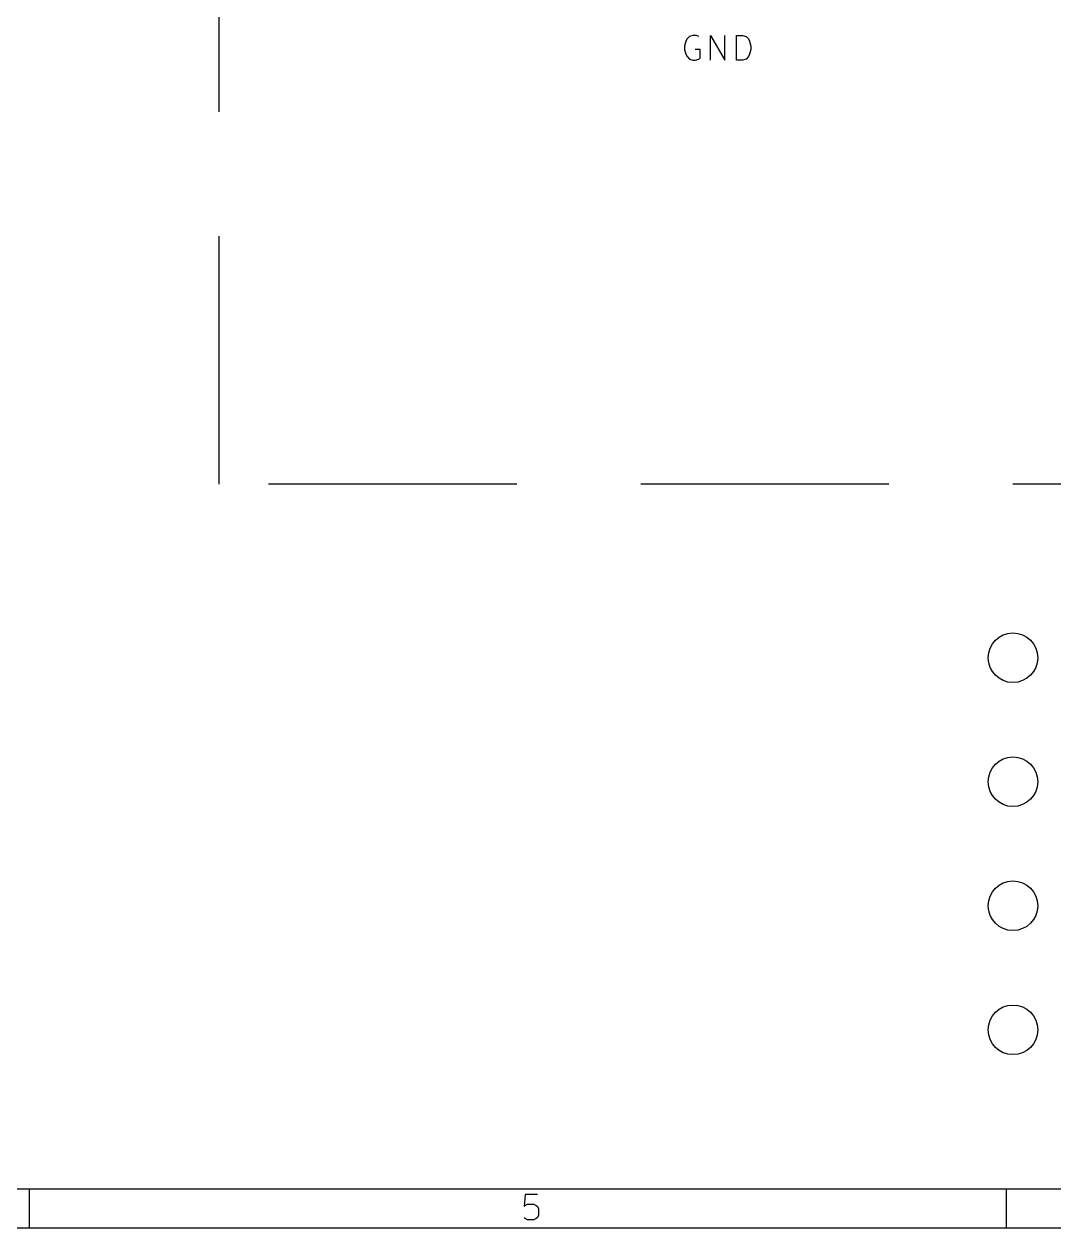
# Model space of a CAD drawing. Extents: x 0.4 to 16.1, y -11.3 to -0.4.
# Drawn here: x 8.257 to 10.332, y -11.299 to -8.873 of the extents above; entities that cross this region are included whole.
import ezdxf

# ---------------------------------------------------------------- set-up
doc = ezdxf.new("R2010")
doc.units = 0
doc.header["$MEASUREMENT"] = 0
doc.linetypes.add('DASHED', pattern=[0.75, 0.5, -0.25])
for name, color, linetype in [('BROWN2', 54, 'CONTINUOUS'), ('MAGENTA2', 6, 'CONTINUOUS'), ('RED3', 11, 'CONTINUOUS')]:
    doc.layers.add(name, color=color, linetype=linetype)

msp = doc.modelspace()

# ---------------------------------------------------------------- linework, layer by layer
at = {"layer": 'BROWN2', "linetype": 'CONTINUOUS'}
for p, q in [((0.47244, -11.2206), (16.0626, -11.2206)), ((8.26772, -11.2206), (8.26772, -11.2993)), ((9.26711, -11.2319), (9.26467, -11.2563)), ((9.29148, -11.2319), (9.26711, -11.2319)), ((10.2362, -11.2206), (10.2362, -11.2993)), ((9.26467, -11.2563), (9.26711, -11.2538)), ((9.26711, -11.2538), (9.27198, -11.2514)), ((9.27198, -11.2514), (9.28417, -11.2514)), ((9.28417, -11.2514), (9.28904, -11.2538)), ((9.28904, -11.2538), (9.29148, -11.2563)), ((9.29148, -11.2563), (9.29391, -11.2611)), ((9.26711, -11.2806), (9.26467, -11.2782)), ((9.27198, -11.2831), (9.26711, -11.2806)), ((9.28417, -11.2831), (9.27198, -11.2831)), ((9.28904, -11.2806), (9.28417, -11.2831)), ((9.29148, -11.2782), (9.28904, -11.2806)), ((9.29391, -11.2733), (9.29148, -11.2782)), ((9.29391, -11.2611), (9.29391, -11.2733)), ((0.3937, -11.2993), (16.1413, -11.2993))]:
    msp.add_line(p, q, dxfattribs=at)
at = {"layer": 'BROWN2'}
for centre in [(10.25, -10.15), (10.25, -10.4), (10.25, -10.65), (10.25, -10.9)]:
    msp.add_circle(centre, 0.05, dxfattribs=at)
at = {"layer": 'MAGENTA2', "linetype": 'CONTINUOUS'}
for p, q in [((9.59309, -8.90276), (9.59071, -8.90752)), ((9.59785, -8.898), (9.59309, -8.90276)), ((9.605, -8.89562), (9.59785, -8.898)), ((9.61214, -8.89562), (9.605, -8.89562)), ((9.6169, -8.898), (9.61214, -8.89562)), ((9.64071, -8.94562), (9.64071, -8.89562)), ((9.64071, -8.89562), (9.66928, -8.94562)), ((9.66928, -8.94562), (9.66928, -8.89562)), ((9.69309, -8.94562), (9.69309, -8.89562)), ((9.69309, -8.89562), (9.705, -8.89562)), ((9.705, -8.89562), (9.71214, -8.898)), ((9.71214, -8.898), (9.7169, -8.90276)), ((9.7169, -8.90276), (9.71928, -8.90752)), ((9.59071, -8.90752), (9.58833, -8.91705)), ((9.58833, -8.91705), (9.58833, -8.92419)), ((9.58833, -8.92419), (9.59071, -8.93371)), ((9.61928, -8.92419), (9.60976, -8.92419)), ((9.61928, -8.94085), (9.61928, -8.92419)), ((9.71928, -8.90752), (9.72167, -8.91705)), ((9.72167, -8.92419), (9.71928, -8.93371)), ((9.72167, -8.91705), (9.72167, -8.92419)), ((9.59071, -8.93371), (9.59309, -8.93847)), ((9.59309, -8.93847), (9.59785, -8.94324)), ((9.59785, -8.94324), (9.605, -8.94562)), ((9.605, -8.94562), (9.60976, -8.94562)), ((9.60976, -8.94562), (9.6169, -8.94324)), ((9.6169, -8.94324), (9.61928, -8.94085)), ((9.705, -8.94562), (9.69309, -8.94562)), ((9.71214, -8.94324), (9.705, -8.94562)), ((9.7169, -8.93847), (9.71214, -8.94324)), ((9.71928, -8.93371), (9.7169, -8.93847))]:
    msp.add_line(p, q, dxfattribs=at)
at = {"layer": 'RED3', "linetype": 'DASHED'}
for p, q in [((8.65, -9.8), (8.65, -5.9)), ((16, -9.8), (8.65, -9.8))]:
    msp.add_line(p, q, dxfattribs=at)

doc.saveas('drawing.dxf')
